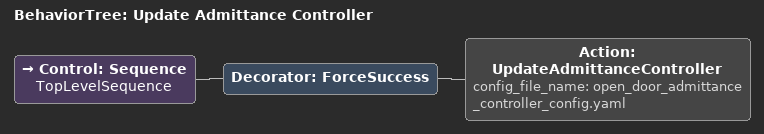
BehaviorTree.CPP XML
<?xml version="1.0" encoding="UTF-8"?>
<root BTCPP_format="4" main_tree_to_execute="Update Admittance Controller">
  <BehaviorTree ID="Update Admittance Controller" _description="Updates the admittance controller configurations according to a specified yaml." _hardcoded="false">
    <Control ID="Sequence" name="TopLevelSequence">
      <!-- Wrap in a ForceSuccess until we have a mock admittance_controller loaded for sim. -->
      <Decorator ID="ForceSuccess">
      <Action ID="UpdateAdmittanceController"
        config_file_name="open_door_admittance_controller_config.yaml" />
      </Decorator>
    </Control>
  </BehaviorTree>
</root>
